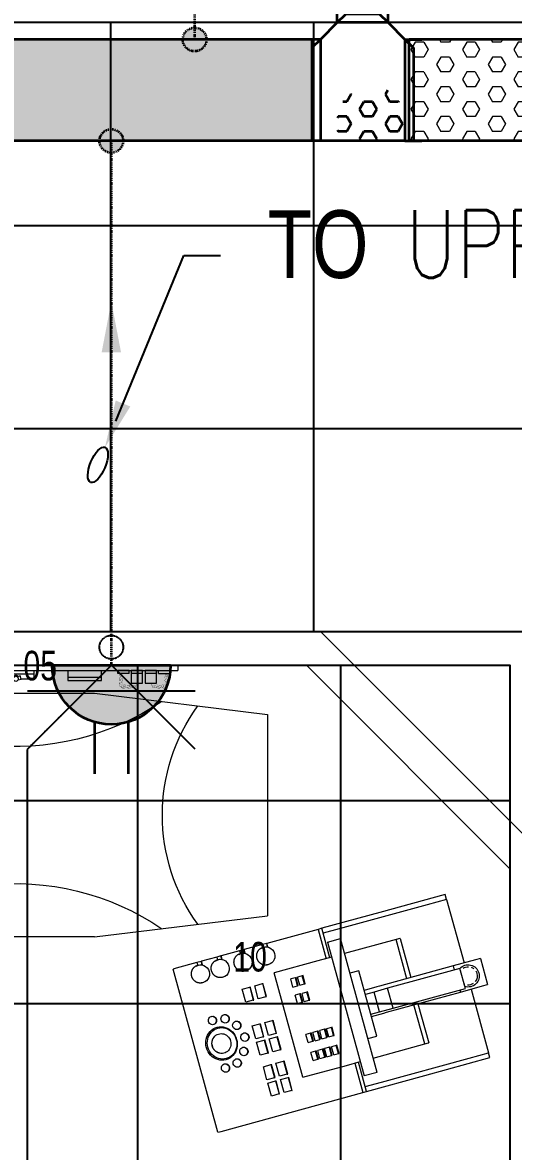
# Model space of a CAD drawing. Extents: x -178977 to 231842, y -29287 to 19916.
# Drawn here: x 22435 to 23886, y -4247 to -910 of the extents above; entities that cross this region are included whole.
import ezdxf
from ezdxf import colors
from ezdxf.entities.mleader import LeaderData, LeaderLine
from ezdxf.enums import TextEntityAlignment as Align
from ezdxf.math import Vec2, Vec3

# ---------------------------------------------------------------- set-up
doc = ezdxf.new("R2010")
doc.units = 0
doc.header["$LTSCALE"] = 0.25
doc.linetypes.add('DASHDOT', pattern=[25.4, 12.7, -6.35, 0, -6.35])
doc.linetypes.add('HIDDEN', pattern=[9.525, 6.35, -3.175])
for name, color, linetype, lineweight in [('01-First Floor-FUR$0$72_EGR_EQP_TAG', 142, 'Continuous', 5), ('01-First Floor-FUR$0$LOADING', 253, 'Continuous', 5), ('01-First Floor-FUR$0$Walls', 251, 'Continuous', 5), ('E-LITE-CIRC', 6, 'Continuous', 25), ('E-LITE-CLNG-CNDT', 6, 'DASHDOT', 35), ('E-LITE-EXIT-NUMB', 6, 'Continuous', 25), ('E-POWR-CLNG-CNDT', 6, 'DASHDOT', 35), ('E-POWR-FLOR-CNDT', 6, 'HIDDEN', 25), ('E-POWR-FLOR-CNDT @ 100', 6, 'HIDDEN', 25), ('E-POWR-WALL @ 100', 4, 'Continuous', 35), ('T-CABL-TRAY', 60, 'Continuous', 35)]:
    doc.layers.add(name, color=color, linetype=linetype, lineweight=lineweight)
doc.layers.add('01-First Floor-FUR$0$FALSE CEILING', color=251, linetype='Continuous')
doc.styles.add('01-First Floor-FUR$0$X3G_ENTITY_257CFD', font='swisscl.ttf', dxfattribs={"height": 200})
doc.styles.add('DC_SIMPLEX', font='SIMPLEX.shx', dxfattribs={"width": 0.7})

# ---------------------------------------------------------------- blocks, each defined once
blk = doc.blocks.new('01-First Floor-FUR$0$ME15657-P')
for p, q in [((0.04, 0.8841), (-0.04, 0.8841)), ((-0.04, 0.8691), (-0.04, 0.8841)), ((-0.04, 0.8009), (-0.04, 0.8691)), ((0.04, 0.8841), (0.04, 0.8691)), ((0.04, 0.8691), (0.04, 0.8009)), ((-0.25, 0.6341), (-0.25, 0.8341)), ((-0.25, 0.8341), (-0.235, 0.8341)), ((-0.04, 0.8341), (-0.235, 0.8341)), ((-0.235, 0.7741), (-0.235, 0.8341)), ((-0.0335, 0.5963), (-0.0335, 0.8182)), ((-0.0335, 0.8182), (0.0275, 0.8182)), ((0.0275, 0.8182), (0.0275, 0.5963)), ((0.235, 0.8341), (0.04, 0.8341)), ((0.235, 0.8341), (0.235, 0.7741)), ((0.235, 0.8341), (0.25, 0.8341)), ((0.25, 0.8341), (0.25, 0.6341)), ((-0.235, 0.5052), (-0.235, 0.7741)), ((-0.04, 0.5746), (-0.04, 0.8009)), ((-0.0335, 0.8009), (-0.04, 0.8009)), ((0.04, 0.8009), (0.0275, 0.8009)), ((0.04, 0.8009), (0.04, 0.5746)), ((0.235, 0.7741), (0.235, 0.5052)), ((-0.04, 0.671), (-0.16, 0.671)), ((-0.16, 0.6707), (-0.16, 0.671)), ((-0.16, 0.6587), (-0.16, 0.6707)), ((0.16, 0.671), (0.04, 0.671)), ((0.16, 0.671), (0.16, 0.6707)), ((0.16, 0.6707), (0.16, 0.6587)), ((-0.25, 0.4559), (-0.25, 0.6341)), ((-0.16, 0.5007), (-0.16, 0.6587)), ((-0.16, 0.6587), (-0.04, 0.6587)), ((0.04, 0.6587), (0.16, 0.6587)), ((0.16, 0.6587), (0.16, 0.5007)), ((0.25, 0.6341), (0.25, 0.4559)), ((-0.04, 0.5665), (-0.04, 0.5746)), ((-0.0335, 0.5553), (-0.0335, 0.5963)), ((-0.0335, 0.5963), (0.0275, 0.5963)), ((0.0275, 0.5963), (0.0275, 0.5553)), ((0.04, 0.5746), (0.04, 0.5665)), ((-0.04, 0.5283), (-0.04, 0.5665)), ((-0.0335, 0.5283), (-0.0335, 0.5553)), ((-0.0335, 0.5553), (0.0275, 0.5553)), ((0.0275, 0.5553), (0.0275, 0.5283)), ((0.04, 0.5665), (0.04, 0.5283)), ((-0.235, 0.4556), (-0.235, 0.5052)), ((-0.2039, 0.5007), (0.2061, 0.5007)), ((-0.2039, 0.5007), (-0.2039, 0.4607)), ((-0.1, 0.5007), (-0.1, 0.5283)), ((-0.1, 0.5283), (0.1, 0.5283)), ((0.1, 0.5283), (0.1, 0.5007)), ((0.2061, 0.4607), (0.2061, 0.5007)), ((0.235, 0.5052), (0.235, 0.4556)), ((-0.25, 0.4445), (-0.25, 0.4559)), ((-0.25, 0.4559), (-0.16, 0.4559)), ((-0.25, 0.0096), (-0.25, 0.4445)), ((-0.16, 0.4445), (-0.25, 0.4445)), ((0.2061, 0.4607), (-0.2039, 0.4607)), ((-0.16, 0.4191), (-0.16, 0.4606)), ((0.16, 0.4606), (0.16, 0.4191)), ((0.16, 0.4559), (0.25, 0.4559)), ((0.25, 0.4445), (0.16, 0.4445)), ((0.25, 0.4559), (0.25, 0.4445)), ((0.25, 0.4445), (0.25, 0.2877)), ((-0.16, 0.2855), (-0.16, 0.4191)), ((-0.12, 0.4055), (-0.12, 0.4076)), ((-0.12, 0.4076), (-0.095, 0.4076)), ((-0.12, 0.391), (-0.12, 0.4055)), ((-0.12, 0.4055), (-0.095, 0.4055)), ((-0.095, 0.4076), (-0.095, 0.4055)), ((-0.095, 0.4055), (-0.095, 0.391)), ((-0.065, 0.4055), (-0.065, 0.4076)), ((-0.065, 0.4076), (-0.04, 0.4076)), ((-0.065, 0.391), (-0.065, 0.4055)), ((-0.065, 0.4055), (-0.04, 0.4055)), ((-0.04, 0.4076), (-0.04, 0.4055)), ((-0.04, 0.4055), (-0.04, 0.391)), ((0.16, 0.4191), (0.16, 0.2855)), ((-0.12, 0.391), (-0.095, 0.391)), ((-0.12, 0.3843), (-0.12, 0.3864)), ((-0.12, 0.3864), (-0.095, 0.3864)), ((-0.12, 0.3698), (-0.12, 0.3843)), ((-0.12, 0.3843), (-0.095, 0.3843)), ((-0.12, 0.3698), (-0.095, 0.3698)), ((-0.095, 0.3864), (-0.095, 0.3843)), ((-0.095, 0.3843), (-0.095, 0.3698)), ((-0.065, 0.391), (-0.04, 0.391)), ((-0.065, 0.3843), (-0.065, 0.3864)), ((-0.065, 0.3864), (-0.04, 0.3864)), ((-0.065, 0.3698), (-0.065, 0.3843)), ((-0.065, 0.3843), (-0.04, 0.3843)), ((-0.065, 0.3698), (-0.04, 0.3698)), ((-0.04, 0.3864), (-0.04, 0.3843)), ((-0.04, 0.3843), (-0.04, 0.3698)), ((-0.12, 0.3631), (-0.12, 0.3652)), ((-0.12, 0.3652), (-0.095, 0.3652)), ((-0.12, 0.3486), (-0.12, 0.3631)), ((-0.12, 0.3631), (-0.095, 0.3631)), ((-0.12, 0.3486), (-0.095, 0.3486)), ((-0.12, 0.3418), (-0.12, 0.344)), ((-0.12, 0.344), (-0.095, 0.344)), ((-0.12, 0.3274), (-0.12, 0.3418)), ((-0.12, 0.3418), (-0.095, 0.3418)), ((-0.095, 0.3652), (-0.095, 0.3631)), ((-0.095, 0.3631), (-0.095, 0.3486)), ((-0.095, 0.344), (-0.095, 0.3418)), ((-0.095, 0.3418), (-0.095, 0.3274)), ((-0.065, 0.3631), (-0.065, 0.3652)), ((-0.065, 0.3652), (-0.04, 0.3652)), ((-0.065, 0.3486), (-0.065, 0.3631)), ((-0.065, 0.3631), (-0.04, 0.3631)), ((-0.065, 0.3486), (-0.04, 0.3486)), ((-0.065, 0.3418), (-0.065, 0.344)), ((-0.065, 0.344), (-0.04, 0.344)), ((-0.065, 0.3274), (-0.065, 0.3418)), ((-0.065, 0.3418), (-0.04, 0.3418)), ((-0.04, 0.3652), (-0.04, 0.3631)), ((-0.04, 0.3631), (-0.04, 0.3486)), ((-0.04, 0.344), (-0.04, 0.3418)), ((-0.04, 0.3418), (-0.04, 0.3274)), ((0.055, 0.3631), (0.055, 0.3652)), ((0.055, 0.3652), (0.08, 0.3652)), ((0.055, 0.3486), (0.055, 0.3631)), ((0.055, 0.3631), (0.08, 0.3631)), ((0.055, 0.3486), (0.08, 0.3486)), ((0.055, 0.3418), (0.055, 0.344)), ((0.055, 0.344), (0.08, 0.344)), ((0.055, 0.3274), (0.055, 0.3418)), ((0.055, 0.3418), (0.08, 0.3418)), ((0.08, 0.3652), (0.08, 0.3631)), ((0.08, 0.3631), (0.08, 0.3486)), ((0.08, 0.344), (0.08, 0.3418)), ((0.08, 0.3418), (0.08, 0.3274)), ((0.105, 0.3631), (0.105, 0.3652)), ((0.105, 0.3652), (0.13, 0.3652)), ((0.105, 0.3486), (0.105, 0.3631)), ((0.105, 0.3631), (0.13, 0.3631)), ((0.105, 0.3486), (0.13, 0.3486)), ((0.105, 0.3418), (0.105, 0.344)), ((0.105, 0.344), (0.13, 0.344)), ((0.105, 0.3274), (0.105, 0.3418)), ((0.105, 0.3418), (0.13, 0.3418)), ((0.13, 0.3652), (0.13, 0.3631)), ((0.13, 0.3631), (0.13, 0.3486)), ((0.13, 0.344), (0.13, 0.3418)), ((0.13, 0.3418), (0.13, 0.3274)), ((-0.12, 0.3274), (-0.095, 0.3274)), ((-0.065, 0.3274), (-0.04, 0.3274)), ((0.055, 0.3274), (0.08, 0.3274)), ((0.105, 0.3274), (0.13, 0.3274)), ((-0.16, 0.2855), (0.16, 0.2855)), ((0.1882, 0.276), (0.1882, 0.2729)), ((0.2372, 0.2879), (0.2394, 0.2877)), ((0.2381, 0.2867), (0.2394, 0.2868)), ((0.2394, 0.2877), (0.25, 0.2877)), ((0.2394, 0.2868), (0.25, 0.2868)), ((0.25, 0.2737), (0.2406, 0.2737)), ((0.2418, 0.2729), (0.2418, 0.276)), ((0.25, 0.2876), (0.25, 0.2867)), ((0.25, 0.2868), (0.25, 0.2737)), ((0.25, 0.2737), (0.25, 0.2177)), ((-0.1888, 0.2448), (-0.1488, 0.2448)), ((-0.1888, 0.243), (-0.1888, 0.2448)), ((-0.1488, 0.243), (-0.1888, 0.243)), ((-0.1888, 0.243), (-0.1888, 0.2196)), ((-0.1488, 0.243), (-0.1488, 0.2448)), ((-0.1488, 0.2196), (-0.1488, 0.243)), ((-0.1388, 0.2448), (-0.0988, 0.2448)), ((-0.1388, 0.243), (-0.1388, 0.2448)), ((-0.0988, 0.243), (-0.1388, 0.243)), ((-0.1388, 0.243), (-0.1388, 0.2196)), ((-0.0988, 0.243), (-0.0988, 0.2448)), ((-0.0988, 0.2196), (-0.0988, 0.243)), ((-0.0638, 0.2448), (-0.0238, 0.2448)), ((-0.0638, 0.243), (-0.0638, 0.2448)), ((-0.0238, 0.243), (-0.0638, 0.243)), ((-0.0638, 0.243), (-0.0638, 0.2196)), ((-0.0238, 0.243), (-0.0238, 0.2448)), ((-0.0238, 0.2196), (-0.0238, 0.243)), ((-0.0138, 0.2448), (0.0262, 0.2448)), ((-0.0138, 0.243), (-0.0138, 0.2448)), ((0.0262, 0.243), (-0.0138, 0.243)), ((-0.0138, 0.243), (-0.0138, 0.2196)), ((0.0262, 0.243), (0.0262, 0.2448)), ((0.0262, 0.2196), (0.0262, 0.243)), ((0.0988, 0.2448), (0.1388, 0.2448)), ((0.0988, 0.243), (0.0988, 0.2448)), ((0.1388, 0.243), (0.0988, 0.243)), ((0.0988, 0.243), (0.0988, 0.2196)), ((0.1388, 0.243), (0.1388, 0.2448)), ((0.1388, 0.2196), (0.1388, 0.243)), ((-0.1888, 0.2196), (-0.1488, 0.2196)), ((-0.1888, 0.206), (-0.1488, 0.206)), ((-0.1888, 0.2042), (-0.1888, 0.206)), ((-0.1488, 0.2042), (-0.1888, 0.2042)), ((-0.1888, 0.2042), (-0.1888, 0.1809)), ((-0.1488, 0.2042), (-0.1488, 0.206)), ((-0.1488, 0.1809), (-0.1488, 0.2042)), ((-0.1388, 0.2196), (-0.0988, 0.2196)), ((-0.1388, 0.206), (-0.0988, 0.206)), ((-0.1388, 0.2042), (-0.1388, 0.206)), ((-0.0988, 0.2042), (-0.1388, 0.2042)), ((-0.1388, 0.2042), (-0.1388, 0.1809)), ((-0.0988, 0.2042), (-0.0988, 0.206)), ((-0.0988, 0.1809), (-0.0988, 0.2042)), ((-0.0638, 0.2196), (-0.0238, 0.2196)), ((-0.0638, 0.206), (-0.0238, 0.206)), ((-0.0638, 0.2042), (-0.0638, 0.206)), ((-0.0238, 0.2042), (-0.0638, 0.2042)), ((-0.0638, 0.2042), (-0.0638, 0.1809)), ((-0.0238, 0.2042), (-0.0238, 0.206)), ((-0.0238, 0.1809), (-0.0238, 0.2042)), ((-0.0138, 0.2196), (0.0262, 0.2196)), ((-0.0138, 0.206), (0.0262, 0.206)), ((-0.0138, 0.2042), (-0.0138, 0.206)), ((0.0262, 0.2042), (-0.0138, 0.2042)), ((-0.0138, 0.2042), (-0.0138, 0.1809)), ((0.0262, 0.2042), (0.0262, 0.206)), ((0.0262, 0.1809), (0.0262, 0.2042)), ((0.0988, 0.2196), (0.1388, 0.2196)), ((0.0988, 0.206), (0.1388, 0.206)), ((0.0988, 0.2042), (0.0988, 0.206)), ((0.1388, 0.2042), (0.0988, 0.2042)), ((0.0988, 0.2042), (0.0988, 0.1809)), ((0.1388, 0.2042), (0.1388, 0.206)), ((0.1388, 0.1809), (0.1388, 0.2042)), ((0.1882, 0.2064), (0.1882, 0.2033)), ((0.2375, 0.2178), (0.2394, 0.2177)), ((0.2385, 0.2167), (0.2394, 0.2168)), ((0.2394, 0.2177), (0.25, 0.2177)), ((0.2394, 0.2168), (0.25, 0.2168)), ((0.25, 0.2037), (0.2406, 0.2037)), ((0.2418, 0.2033), (0.2418, 0.2064)), ((0.25, 0.2168), (0.25, 0.2037)), ((0.25, 0.2037), (0.25, 0.1476)), ((-0.1888, 0.1809), (-0.1488, 0.1809)), ((-0.1388, 0.1809), (-0.0988, 0.1809)), ((-0.0638, 0.1809), (-0.0238, 0.1809)), ((-0.0138, 0.1809), (0.0262, 0.1809)), ((0.0988, 0.1809), (0.1388, 0.1809)), ((-0.0525, 0.1379), (-0.0525, 0.1369)), ((-0.0275, 0.1369), (-0.0275, 0.1379)), ((-0.0125, 0.1519), (-0.0125, 0.1509)), ((0.0125, 0.1509), (0.0125, 0.1519)), ((0.0275, 0.1379), (0.0275, 0.1369)), ((0.0525, 0.1369), (0.0525, 0.1379)), ((0.1882, 0.1365), (0.1882, 0.1333)), ((0.2376, 0.1478), (0.2394, 0.1476)), ((0.2385, 0.1467), (0.2394, 0.1467)), ((0.2394, 0.1476), (0.25, 0.1476)), ((0.2394, 0.1467), (0.25, 0.1467)), ((0.25, 0.1336), (0.2406, 0.1336)), ((0.2418, 0.1333), (0.2418, 0.1365)), ((0.25, 0.1475), (0.25, 0.1466)), ((0.25, 0.1467), (0.25, 0.1336)), ((0.25, 0.1336), (0.25, 0.087)), ((-0.0803, 0.1099), (-0.0803, 0.1089)), ((-0.0553, 0.1089), (-0.0553, 0.1099)), ((0.0553, 0.1099), (0.0553, 0.1089)), ((0.0803, 0.1089), (0.0803, 0.1099)), ((-0.0853, 0.0726), (-0.0853, 0.0715)), ((-0.0603, 0.0715), (-0.0603, 0.0726)), ((0.0603, 0.0726), (0.0603, 0.0715)), ((0.0853, 0.0715), (0.0853, 0.0726)), ((0.1882, 0.0758), (0.1882, 0.0727)), ((0.2376, 0.0872), (0.2394, 0.087)), ((0.2385, 0.0861), (0.2394, 0.0861)), ((0.2394, 0.087), (0.25, 0.087)), ((0.2394, 0.0861), (0.25, 0.0861)), ((0.25, 0.073), (0.2406, 0.073)), ((0.2418, 0.0727), (0.2418, 0.0758)), ((0.25, 0.0869), (0.25, 0.086)), ((0.25, 0.0861), (0.25, 0.073)), ((0.25, 0.073), (0.25, 0.0096)), ((-0.25, 0), (-0.25, 0.0096)), ((-0.25, 0), (0.25, 0)), ((0.25, 0.0096), (0.25, 0))]:
    blk.add_line(p, q)
at = {"flags": 128}
for points in [[(0.1882, 0.2729), (0.1883, 0.2718), (0.1883, 0.2708), (0.1884, 0.2698), (0.1886, 0.2688), (0.1888, 0.2678), (0.189, 0.2668), (0.1893, 0.2658), (0.1896, 0.2648), (0.19, 0.2638), (0.1904, 0.2629), (0.1909, 0.262), (0.1913, 0.261), (0.1919, 0.2602), (0.1924, 0.2593), (0.193, 0.2584), (0.1936, 0.2576), (0.1943, 0.2568), (0.195, 0.256), (0.1957, 0.2553), (0.1965, 0.2546), (0.1973, 0.2539), (0.1981, 0.2532), (0.1989, 0.2526), (0.1998, 0.252), (0.2007, 0.2515), (0.2016, 0.251), (0.2025, 0.2505), (0.2035, 0.25), (0.2044, 0.2496), (0.2054, 0.2492), (0.2064, 0.2489), (0.2074, 0.2486), (0.2084, 0.2483), (0.2095, 0.2481), (0.2105, 0.2479), (0.2116, 0.2478), (0.2126, 0.2477), (0.2137, 0.2476), (0.2147, 0.2476), (0.215, 0.2476)], [(0.215, 0.2476), (0.2161, 0.2476), (0.2171, 0.2476), (0.2182, 0.2477), (0.2192, 0.2479), (0.2203, 0.248), (0.2213, 0.2483), (0.2223, 0.2485), (0.2233, 0.2488), (0.2243, 0.2491), (0.2253, 0.2495), (0.2263, 0.2499), (0.2272, 0.2503), (0.2282, 0.2508), (0.2291, 0.2513), (0.23, 0.2519), (0.2308, 0.2525), (0.2317, 0.2531), (0.2325, 0.2537), (0.2333, 0.2544), (0.2341, 0.2551), (0.2348, 0.2558), (0.2355, 0.2566), (0.2362, 0.2574), (0.2368, 0.2582), (0.2374, 0.2591), (0.238, 0.2599), (0.2385, 0.2608), (0.239, 0.2617), (0.2395, 0.2626), (0.2399, 0.2636), (0.2403, 0.2645), (0.2406, 0.2655), (0.2409, 0.2665), (0.2411, 0.2675), (0.2414, 0.2685), (0.2415, 0.2695), (0.2416, 0.2705), (0.2417, 0.2716), (0.2418, 0.2726), (0.2418, 0.2729)], [(0.1882, 0.2033), (0.1883, 0.2023), (0.1883, 0.2012), (0.1884, 0.2002), (0.1886, 0.1992), (0.1888, 0.1982), (0.189, 0.1972), (0.1893, 0.1962), (0.1896, 0.1952), (0.19, 0.1943), (0.1904, 0.1933), (0.1909, 0.1924), (0.1913, 0.1915), (0.1919, 0.1906), (0.1924, 0.1897), (0.193, 0.1889), (0.1936, 0.188), (0.1943, 0.1872), (0.195, 0.1865), (0.1957, 0.1857), (0.1965, 0.185), (0.1973, 0.1843), (0.1981, 0.1837), (0.1989, 0.183), (0.1998, 0.1825), (0.2007, 0.1819), (0.2016, 0.1814), (0.2025, 0.1809), (0.2035, 0.1804), (0.2044, 0.18), (0.2054, 0.1797), (0.2064, 0.1793), (0.2074, 0.179), (0.2084, 0.1787), (0.2095, 0.1785), (0.2105, 0.1783), (0.2116, 0.1782), (0.2126, 0.1781), (0.2137, 0.178), (0.2147, 0.178), (0.215, 0.178)], [(0.215, 0.178), (0.2161, 0.178), (0.2171, 0.178), (0.2182, 0.1781), (0.2192, 0.1783), (0.2203, 0.1785), (0.2213, 0.1787), (0.2223, 0.1789), (0.2233, 0.1792), (0.2243, 0.1796), (0.2253, 0.1799), (0.2263, 0.1803), (0.2272, 0.1808), (0.2282, 0.1812), (0.2291, 0.1818), (0.23, 0.1823), (0.2308, 0.1829), (0.2317, 0.1835), (0.2325, 0.1841), (0.2333, 0.1848), (0.2341, 0.1855), (0.2348, 0.1863), (0.2355, 0.187), (0.2362, 0.1878), (0.2368, 0.1886), (0.2374, 0.1895), (0.238, 0.1903), (0.2385, 0.1912), (0.239, 0.1921), (0.2395, 0.1931), (0.2399, 0.194), (0.2403, 0.195), (0.2406, 0.1959), (0.2409, 0.1969), (0.2411, 0.1979), (0.2414, 0.1989), (0.2415, 0.1999), (0.2416, 0.201), (0.2417, 0.202), (0.2418, 0.203), (0.2418, 0.2033)], [(0.1882, 0.1333), (0.1883, 0.1323), (0.1883, 0.1313), (0.1884, 0.1303), (0.1886, 0.1292), (0.1888, 0.1282), (0.189, 0.1272), (0.1893, 0.1262), (0.1896, 0.1253), (0.19, 0.1243), (0.1904, 0.1234), (0.1909, 0.1224), (0.1913, 0.1215), (0.1919, 0.1206), (0.1924, 0.1198), (0.193, 0.1189), (0.1936, 0.1181), (0.1943, 0.1173), (0.195, 0.1165), (0.1957, 0.1158), (0.1965, 0.1151), (0.1973, 0.1144), (0.1981, 0.1137), (0.1989, 0.1131), (0.1998, 0.1125), (0.2007, 0.112), (0.2016, 0.1114), (0.2025, 0.1109), (0.2035, 0.1105), (0.2044, 0.1101), (0.2054, 0.1097), (0.2064, 0.1094), (0.2074, 0.1091), (0.2084, 0.1088), (0.2095, 0.1086), (0.2105, 0.1084), (0.2116, 0.1082), (0.2126, 0.1081), (0.2137, 0.1081), (0.2147, 0.108), (0.215, 0.108)], [(0.215, 0.108), (0.2161, 0.108), (0.2171, 0.1081), (0.2182, 0.1082), (0.2192, 0.1083), (0.2203, 0.1085), (0.2213, 0.1087), (0.2223, 0.109), (0.2233, 0.1093), (0.2243, 0.1096), (0.2253, 0.11), (0.2263, 0.1104), (0.2272, 0.1108), (0.2282, 0.1113), (0.2291, 0.1118), (0.23, 0.1124), (0.2308, 0.1129), (0.2317, 0.1135), (0.2325, 0.1142), (0.2333, 0.1149), (0.2341, 0.1156), (0.2348, 0.1163), (0.2355, 0.1171), (0.2362, 0.1179), (0.2368, 0.1187), (0.2374, 0.1195), (0.238, 0.1204), (0.2385, 0.1213), (0.239, 0.1222), (0.2395, 0.1231), (0.2399, 0.1241), (0.2403, 0.125), (0.2406, 0.126), (0.2409, 0.127), (0.2411, 0.128), (0.2414, 0.129), (0.2415, 0.13), (0.2416, 0.131), (0.2417, 0.132), (0.2418, 0.1331), (0.2418, 0.1333)], [(-0.0266, 0.0675), (-0.026, 0.0664), (-0.0253, 0.0654), (-0.0246, 0.0644), (-0.0239, 0.0634), (-0.0231, 0.0624), (-0.0224, 0.0615), (-0.0215, 0.0606), (-0.0207, 0.0598), (-0.0198, 0.0589), (-0.0189, 0.0582), (-0.018, 0.0575), (-0.017, 0.0568), (-0.016, 0.0561), (-0.015, 0.0555), (-0.014, 0.055), (-0.013, 0.0544), (-0.0119, 0.054), (-0.0109, 0.0535), (-0.0098, 0.0531), (-0.0087, 0.0528), (-0.0076, 0.0525), (-0.0065, 0.0522), (-0.0054, 0.052), (-0.0043, 0.0518), (-0.0032, 0.0517), (-0.0021, 0.0516), (-0.001, 0.0515), (0, 0.0515)], [(0, 0.0515), (0.0011, 0.0515), (0.0022, 0.0516), (0.0034, 0.0517), (0.0045, 0.0518), (0.0056, 0.052), (0.0067, 0.0522), (0.0078, 0.0525), (0.0089, 0.0528), (0.0099, 0.0532), (0.011, 0.0536), (0.0121, 0.054), (0.0131, 0.0545), (0.0141, 0.055), (0.0152, 0.0556), (0.0161, 0.0562), (0.0171, 0.0569), (0.0181, 0.0575), (0.019, 0.0583), (0.0199, 0.059), (0.0208, 0.0599), (0.0216, 0.0607), (0.0225, 0.0616), (0.0232, 0.0625), (0.024, 0.0635), (0.0247, 0.0645), (0.0254, 0.0655), (0.026, 0.0666), (0.0266, 0.0675)], [(0.1882, 0.0727), (0.1883, 0.0717), (0.1883, 0.0706), (0.1884, 0.0696), (0.1886, 0.0686), (0.1888, 0.0676), (0.189, 0.0666), (0.1893, 0.0656), (0.1896, 0.0646), (0.19, 0.0637), (0.1904, 0.0627), (0.1909, 0.0618), (0.1913, 0.0609), (0.1919, 0.06), (0.1924, 0.0591), (0.193, 0.0583), (0.1936, 0.0574), (0.1943, 0.0566), (0.195, 0.0559), (0.1957, 0.0551), (0.1965, 0.0544), (0.1973, 0.0537), (0.1981, 0.0531), (0.1989, 0.0525), (0.1998, 0.0519), (0.2007, 0.0513), (0.2016, 0.0508), (0.2025, 0.0503), (0.2035, 0.0499), (0.2044, 0.0494), (0.2054, 0.0491), (0.2064, 0.0487), (0.2074, 0.0484), (0.2084, 0.0482), (0.2095, 0.0479), (0.2105, 0.0477), (0.2116, 0.0476), (0.2126, 0.0475), (0.2137, 0.0474), (0.2147, 0.0474), (0.215, 0.0474)], [(0.215, 0.0474), (0.2161, 0.0474), (0.2171, 0.0475), (0.2182, 0.0476), (0.2192, 0.0477), (0.2203, 0.0479), (0.2213, 0.0481), (0.2223, 0.0483), (0.2233, 0.0486), (0.2243, 0.049), (0.2253, 0.0493), (0.2263, 0.0497), (0.2272, 0.0502), (0.2282, 0.0507), (0.2291, 0.0512), (0.23, 0.0517), (0.2308, 0.0523), (0.2317, 0.0529), (0.2325, 0.0536), (0.2333, 0.0542), (0.2341, 0.0549), (0.2348, 0.0557), (0.2355, 0.0564), (0.2362, 0.0572), (0.2368, 0.058), (0.2374, 0.0589), (0.238, 0.0597), (0.2385, 0.0606), (0.239, 0.0615), (0.2395, 0.0625), (0.2399, 0.0634), (0.2403, 0.0644), (0.2406, 0.0653), (0.2409, 0.0663), (0.2411, 0.0673), (0.2414, 0.0683), (0.2415, 0.0693), (0.2416, 0.0704), (0.2417, 0.0714), (0.2418, 0.0724), (0.2418, 0.0727)]]:
    blk.add_lwpolyline(points, dxfattribs=at)
for radius, start, end in [(0.033, 90, 212.0544), (0.033, 327.3076, 90), (0.0272, 162, 198), (0.0272, 180, 198), (0.0272, 90, 144), (0.0272, 126, 144), (0.0272, 72, 90), (0.0272, 36, 54), (0.0272, 0, 18), (0.0272, 342, 18), (0.0272, 216, 221.6097), (0.0272, 318.3903, 324), (0.0272, 318.3903, 324)]:
    blk.add_arc((0, 0.8355), radius, start, end)
for centre, major_axis, start_param, end_param in [((0.215, 0.276), (0.0268, 0), 1.570796, 3.401412), ((0.215, 0.276), (0.0268, 0), 5.969026, 7.853982), ((0.215, 0.2064), (0.0268, 0), 1.570796, 3.401412), ((0.215, 0.2064), (0.0268, 0), 5.969026, 7.853982), ((-0.04, 0.1379), (0.0125, 0), 1.570796, 3.141593), ((-0.04, 0.1369), (0.0125, 0), 1.570796, 4.712389), ((-0.04, 0.1379), (0.0125, 0), 0, 1.570796), ((-0.04, 0.1369), (0.0125, 0), 4.712389, 7.853982), ((0, 0.1519), (0.0125, 0), 1.570796, 3.141593), ((0, 0.1509), (0.0125, 0), 1.570796, 4.712389), ((0, 0.1519), (0.0125, 0), 0, 1.570796), ((0, 0.1509), (0.0125, 0), 4.712389, 7.853982), ((0.04, 0.1379), (0.0125, 0), 1.570796, 3.141593), ((0.04, 0.1369), (0.0125, 0), 1.570796, 4.712389), ((0.04, 0.1379), (0.0125, 0), 0, 1.570796), ((0.04, 0.1369), (0.0125, 0), 4.712389, 7.853982), ((0.215, 0.1365), (0.0268, 0), 1.570796, 3.401412), ((0.215, 0.1365), (0.0268, 0), 5.969026, 7.853982), ((-0.0678, 0.1099), (0.0125, 0), 1.570796, 3.141593), ((-0.0678, 0.1089), (0.0125, 0), 1.570796, 4.712389), ((-0.0678, 0.1099), (0.0125, 0), 0, 1.570796), ((-0.0678, 0.1089), (0.0125, 0), 4.712389, 7.853982), ((0, 0.0797), (-0.0497, 0), 4.712389, 7.853982), ((0, 0.0815), (-0.0467, 0), 4.712389, 7.853982), ((0, 0.0797), (0.0296, 0), 1.570796, 3.926991), ((0, 0.0797), (0.0497, 0), 4.712389, 7.853982), ((0, 0.0815), (0.0467, 0), 4.712389, 7.853982), ((0, 0.0797), (0.0296, 0), 5.497787, 7.853982), ((0.0678, 0.1099), (0.0125, 0), 1.570796, 3.141593), ((0.0678, 0.1089), (0.0125, 0), 1.570796, 4.712389), ((0.0678, 0.1099), (0.0125, 0), 0, 1.570796), ((0.0678, 0.1089), (-0.0125, 0), 1.570796, 4.712389), ((0.215, 0.0758), (0.0268, 0), 1.570796, 3.401412), ((0.215, 0.0758), (0.0268, 0), 5.969026, 7.853982), ((-0.0728, 0.0726), (0.0125, 0), 1.570796, 3.141593), ((-0.0728, 0.0715), (0.0125, 0), 1.570796, 4.712389), ((-0.0728, 0.0726), (0.0125, 0), 0, 1.570796), ((-0.0728, 0.0715), (0.0125, 0), 4.712389, 7.853982), ((0.0728, 0.0726), (0.0125, 0), 1.570796, 3.141593), ((0.0728, 0.0715), (0.0125, 0), 1.570796, 4.712389), ((0.0728, 0.0726), (0.0125, 0), 0, 1.570796), ((0.0728, 0.0715), (0.0125, 0), 4.712389, 7.853982), ((0, 0.0797), (0.0296, 0), 4.624442, 4.652361), ((0, 0.0797), (0.0296, 0), 4.672724, 4.712389), ((0, 0.0797), (0.0296, 0), 4.712389, 4.752054), ((0, 0.0797), (0.0296, 0), 4.772417, 4.800336)]:
    blk.add_ellipse(centre, major_axis=major_axis, ratio=0.93358, start_param=start_param, end_param=end_param)
blk = doc.blocks.new('01-First Floor-FUR$0$ME19011A-P')
for p, q in [((-0.425, 0), (0.425, 0)), ((-0.425, 0), (-0.425, -0.015)), ((0.425, 0), (0.425, -0.015)), ((-0.425, -0.015), (0.425, -0.015)), ((-0.3675, -0.0198), (-0.2325, -0.0198)), ((-0.3675, -0.0198), (-0.3675, -0.0399)), ((-0.36, -0.015), (-0.36, -0.0198)), ((-0.24, -0.015), (-0.24, -0.0198)), ((-0.2325, -0.0198), (-0.2325, -0.0399)), ((-0.15, -0.015), (-0.15, -0.04)), ((-0.15, -0.025), (0, -0.025)), ((-0.0402, -0.0312), (-0.0496, -0.0337)), ((-0.0376, -0.0409), (-0.0402, -0.0312)), ((0, -0.015), (0, -0.04)), ((0.1, -0.015), (0.1, -0.045)), ((0.2, -0.045), (0.2, -0.015)), ((0.2818, -0.015), (0.2484, -0.015)), ((0.2484, -0.0243), (0.2484, -0.015)), ((0.2818, -0.0243), (0.2484, -0.0243)), ((0.2818, -0.0243), (0.2818, -0.015)), ((0.3211, -0.015), (0.2877, -0.015)), ((0.2877, -0.015), (0.2877, -0.0531)), ((0.3211, -0.0243), (0.2877, -0.0243)), ((0.3211, -0.0531), (0.3211, -0.015)), ((0.3623, -0.015), (0.3289, -0.015)), ((0.3289, -0.015), (0.3289, -0.0531)), ((0.3623, -0.0243), (0.3289, -0.0243)), ((0.3623, -0.0531), (0.3623, -0.015)), ((0.3682, -0.0243), (0.3682, -0.015)), ((0.3682, -0.015), (0.4016, -0.015)), ((0.3682, -0.0243), (0.4016, -0.0243)), ((0.4016, -0.0243), (0.4016, -0.015)), ((-0.3675, -0.0399), (-0.2325, -0.0399)), ((-0.15, -0.04), (-0.1187, -0.04)), ((-0.0887, -0.04), (-0.0637, -0.04)), ((-0.0606, -0.0371), (-0.0787, -0.0432)), ((-0.0787, -0.0432), (-0.077, -0.0497)), ((-0.0582, -0.046), (-0.077, -0.0497)), ((-0.047, -0.0434), (-0.0376, -0.0409)), ((-0.0379, -0.04), (0, -0.04)), ((0.1, -0.035), (0.2, -0.035)), ((0.1, -0.045), (0.2, -0.045)), ((0.2877, -0.0531), (0.3211, -0.0531)), ((0.3289, -0.0531), (0.3623, -0.0531))]:
    blk.add_line(p, q)
at = {"color": 8, "const_width": 0.000601}
for points in [[(0.3044, -0.0531, -0.184574), (0.2977, -0.0636, -1.44364), (0.2961, -0.0581, -0.837915), (0.2969, -0.0664, -0.30536), (0.2839, -0.062, -1.584726), (0.2894, -0.0609, -0.253153), (0.2827, -0.0684, -0.874198), (0.2775, -0.0585, -0.915253), (0.2791, -0.0658, -0.223821), (0.2683, -0.0644, -1.703343), (0.272, -0.0597, -0.588962), (0.2621, -0.068, -0.717795), (0.2625, -0.0581, -0.983104), (0.2645, -0.0644, -0.326362), (0.2534, -0.0609, -0.758716), (0.2609, -0.0514, -0.906186), (0.2593, -0.0565, -0.189488), (0.2526, -0.0522, -0.7948), (0.2613, -0.0423, -1.223996), (0.2574, -0.047, -0.072149), (0.2534, -0.0403, -0.645886), (0.2609, -0.0324, -1.366917), (0.2574, -0.0371, -0.078415), (0.2542, -0.0308, -0.723006), (0.2613, -0.0256, -1.105484), (0.2582, -0.0292, -0.221197), (0.2566, -0.0243, -0.221197)], [(0.3456, -0.0531, 0.184574), (0.3523, -0.0636, 1.44364), (0.3539, -0.0581, 0.837915), (0.3531, -0.0664, 0.30536), (0.3661, -0.062, 1.584726), (0.3606, -0.0609, 0.253153), (0.3673, -0.0684, 0.874198), (0.3725, -0.0585, 0.915253), (0.3709, -0.0658, 0.223821), (0.3817, -0.0644, 1.703343), (0.378, -0.0597, 0.588962), (0.3879, -0.068, 0.717795), (0.3875, -0.0581, 0.983104), (0.3855, -0.0644, 0.326362), (0.3966, -0.0609, 0.758716), (0.3891, -0.0514, 0.906186), (0.3907, -0.0565, 0.189488), (0.3974, -0.0522, 0.7948), (0.3887, -0.0423, 1.223996), (0.3926, -0.047, 0.072149), (0.3966, -0.0403, 0.645886), (0.3891, -0.0324, 1.366917), (0.3926, -0.0371, 0.078415), (0.3958, -0.0308, 0.723006), (0.3887, -0.0256, 1.105484), (0.3918, -0.0292, 0.221197), (0.3934, -0.0243, 0.221197)]]:
    blk.add_lwpolyline(points, format="xyb", dxfattribs=at)
blk.add_lwpolyline([(-0.1187, -0.0482), (-0.0887, -0.0482), (-0.0887, -0.0382), (-0.1187, -0.0382)], close=True)
blk.add_circle((-0.0537, -0.04), 0.0075)
for centre, radius, start, end in [((-0.1037, -0.04), 0.01, 10.4593, 169.5407), ((-0.1037, -0.04), 0.0075, 14.0075, 165.9925), ((-0.0537, -0.04), 0.01, 45, 180)]:
    blk.add_arc(centre, radius, start, end)
blk = doc.blocks.new('01-First Floor-FUR$0$M.44.57.64')
at = {"layer": '01-First Floor-FUR$0$LOADING', "xscale": 1000.000000000002, "yscale": 1000.000000000002, "zscale": 1000.000000000002, "rotation": 225.9999036123427}
blk.add_blockref('01-First Floor-FUR$0$ME19011A-P', (-80806.9, 16720.7), dxfattribs=at)
blk = doc.blocks.new('01-First Floor-FUR$0$HF13902-P')
at = {"color": 8}
for centre, radius, start, end in [((0, 1.0679), 0.5515, 234.1788, 305.8212), ((-0.9704, 0.0819), 0.7679, 353.3222, 34.2669), ((0.9704, 0.0819), 0.7679, 145.7331, 186.6778)]:
    blk.add_arc(centre, radius, start, end, dxfattribs=at)
at = {"layer": '01-First Floor-FUR$0$LOADING'}
for p, q in [((-0.36, 0.3161), (-0.2975, 0.8276)), ((0.2975, 0.8276), (-0.2975, 0.8276)), ((0.36, 0.3161), (0.2975, 0.8276)), ((-0.36, 0.3161), (-0.36, -0.6824)), ((0.36, -0.6824), (0.36, 0.3161))]:
    blk.add_line(p, q, dxfattribs=at)
blk = doc.blocks.new('01-First Floor-FUR')
at = {"layer": '01-First Floor-FUR$0$FALSE CEILING', "linetype": 'Continuous'}
for p, q in [((22696.4, -2710), (22696.4, -910)), ((23296.4, -2710), (23296.4, -910)), ((8296.4, -1510), (48976, -1510)), ((8296.4, -2110), (48976, -2110)), ((22776, -6810), (22776, -2810)), ((23376, -6810), (23376, -2810)), ((20376, -3210), (23876, -3210)), ((20376, -3810), (23876, -3810))]:
    blk.add_line(p, q, dxfattribs=at)
at = {"layer": '01-First Floor-FUR$0$FALSE CEILING'}
blk.add_lwpolyline([(48976, -910), (8296.4, -910), (8296.4, -2710), (48976, -2710), (48976, -910)], dxfattribs=at)
blk.add_lwpolyline([(20376, -2810), (23876, -2810), (23876, -6810), (20376, -6810)], close=True, dxfattribs=at)
at = {"layer": '01-First Floor-FUR$0$Walls'}
for p, q in [((16176, -2710), (23315.6, -2710)), ((23315.6, -2710), (23976, -3370.4)), ((20376, -2810), (23274.1, -2810)), ((23274.1, -2810), (23876, -3411.9)), ((23876, -3411.9), (23876, -5730))]:
    blk.add_line(p, q, dxfattribs=at)
at = {"layer": '01-First Floor-FUR$0$LOADING', "rotation": 134.0000963876573}
blk.add_blockref('01-First Floor-FUR$0$M.44.57.64', (-21636.7, 66932.7, -0.1), dxfattribs=at)
at = {"layer": '01-First Floor-FUR$0$LOADING'}
for name, p, xscale, yscale, zscale, rotation in [('01-First Floor-FUR$0$HF13902-P', (22332.1, -3252.8, -0.1), -1000, 1000, 1000, 270), ('01-First Floor-FUR$0$ME15657-P', (22946.4, -3949.2, -0.1), -999.9999999999999, 999.9999999999999, 999.9999999999999, 285.3413789688113)]:
    blk.add_blockref(name, p, dxfattribs=dict(at, xscale=xscale, yscale=yscale, zscale=zscale, rotation=rotation))
at = {"layer": '01-First Floor-FUR$0$72_EGR_EQP_TAG', "char_height": 87.47, "attachment_point": 2, "style": '01-First Floor-FUR$0$X3G_ENTITY_257CFD'}
for s, insert in [('05', (22487.4, -2767.2, -0.1)), ('10', (23107.7, -3627.7, -0.1))]:
    blk.add_mtext(s, dxfattribs=dict(at, insert=insert))
blk = doc.blocks.new('*U177')
h = blk.add_hatch(color=253)
edge = h.paths.add_edge_path()
edge.add_line((-1.75, 0), (1.75, 0))
edge.add_arc((0, 0), 1.75, 180, 360, ccw=False)
for p, q in [((-0.5, -1.677), (-0.5, -3.211)), ((0.5, -1.677), (0.5, -3.211))]:
    blk.add_line(p, q)
blk.add_lwpolyline([(-1.75, 0, 1), (1.75, 0)], format="xyb", close=True)
at = {"layer": 'Defpoints'}
for p, q in [((-2.475, -2.475), (0, 0)), ((2.475, -2.475), (0, 0)), ((2.475, -0.758), (-2.475, -0.758))]:
    blk.add_line(p, q, dxfattribs=at)
at = {"layer": 'E-LITE-EXIT-NUMB', "style": 'DC_SIMPLEX', "width": 0.7, "flags": 8}
blk.add_attdef('TYPE', text='', height=2, rotation=360, dxfattribs=at).set_placement((-2.682, 5.238), align=Align.RIGHT)
blk.add_attdef('CIRCUIT', (2.682, 5.238), '', height=2, rotation=360, dxfattribs=at)
blk = doc.blocks.new('ARR0W')
at = {"color": 45}
blk.add_ellipse((0, 0), major_axis=(0.4, 0), ratio=0.4, dxfattribs=at)
at = {"color": 45, "ltscale": 0.5}
blk.add_solid([(-1.4, 0.167), (-0.4, 0), (-1.4, -0.167)], dxfattribs=at)
blk = doc.blocks.new('*U139')
blk.add_hatch(color=256).paths.add_polyline_path([(0.287, 0), (0, 1.5), (-0.287, 0)])
blk = doc.blocks.new('*U223')
at = {"lineweight": 0}
h = blk.add_hatch(dxfattribs=at)
h.set_pattern_fill('HEX', color=253, scale=8, angle=180, style=0)
h.set_pattern_definition([(180, (-14729.74, -2e-10), (6e-13, -43.99409), [25.4, -50.8]), (300, (-14729.74, -2e-10), (38.1, 21.99705), [25.4, -50.8]), (240, (-14755.14, -2e-10), (38.1, -21.99705), [25.4, -50.8])])
h.paths.add_polyline_path([(-7102.1, 300), (-7102.1, 0), (0, 0), (0, 300)])
at = {"color": 0}
for p, q in [((0, 300), (-7102.1, 300)), ((0, 0), (0, 300)), ((0, 0), (-7102.1, 0))]:
    blk.add_line(p, q, dxfattribs=at)
blk = doc.blocks.new('*U224')
h = blk.add_hatch()
h.set_pattern_fill('HEX', color=253, scale=8, angle=-90, style=0)
h.paths.add_polyline_path([(0, -200), (0, 0), (-100, 0), (-150, -50), (-150, -150), (-100, -200)])
at = {"color": 0}
for p, q in [((-300, 0), (-300, 50)), ((0, 0), (0, 50)), ((-350, -50), (-300, 0)), ((0, 0), (0, -250)), ((-350, -50), (-400, -50)), ((-350, -200), (-400, -200)), ((-350, -200), (-300, -250)), ((-300, -250), (-300, -300)), ((0, -250), (0, -300))]:
    blk.add_line(p, q, dxfattribs=at)
at = {"color": 253}
for p, q in [((-300, 0), (-275, 25)), ((-300, 0), (0, 0)), ((-275, 25), (0, 25)), ((-350, -50), (-375, -75)), ((-350, -50), (-350, -200)), ((-375, -75), (-375, -175)), ((-350, -200), (-375, -175)), ((-300, -250), (0, -250)), ((-300, -250), (-275, -275)), ((-275, -275), (0, -275))]:
    blk.add_line(p, q, dxfattribs=at)
blk = doc.blocks.new('*U225')
at = {"lineweight": 0}
h = blk.add_hatch(dxfattribs=at)
h.set_pattern_fill('HEX', color=253, scale=8, angle=270, style=0)
h.set_pattern_definition([(270, (3e-10, -17831.62), (43.99409, 8e-13), [25.4, -50.8]), (30, (3e-10, -17831.62), (-21.99705, 38.1), [25.4, -50.8]), (330, (3e-10, -17857.02), (21.99705, 38.1), [25.4, -50.8])])
h.paths.add_polyline_path([(-300, -1932.9), (0, -1932.9), (0, 0), (-300, 0)])
at = {"color": 0}
for p, q in [((0, 0), (0, -1932.9)), ((-300, 0), (-300, -1932.9)), ((0, -1932.9), (-300, -1932.9))]:
    blk.add_line(p, q, dxfattribs=at)

msp = doc.modelspace()

# ---------------------------------------------------------------- hatches: boundary and pattern name
at = {"layer": 'E-POWR-CLNG-CNDT'}
h = msp.add_hatch(color=256, dxfattribs=at)
h.dxf.hatch_style = 1
h.paths.add_polyline_path([(22943.8, -925, 1), (22943.8, -995, 1)])
h = msp.add_hatch(color=256, dxfattribs=at)
h.dxf.hatch_style = 1
h.paths.add_polyline_path([(22697.6, -1225, 1), (22697.6, -1295, 1)])

# ---------------------------------------------------------------- linework, layer by layer
msp.add_lwpolyline([(23215.6, 77.7), (22960.9, -231.8, 0.173837), (22943.8, -279.5), (22943.8, -960)], format="xyb", dxfattribs=at)
at = {"layer": 'E-POWR-CLNG-CNDT', "elevation": -0.1}
msp.add_lwpolyline([(22697.6, -2810), (22697.6, -1260)], dxfattribs=at)
at = {"layer": 'E-POWR-CLNG-CNDT'}
for centre in [(22943.8, -960), (22697.6, -1260, -0.1)]:
    msp.add_circle(centre, 35, dxfattribs=at)
at = {"layer": 'E-POWR-FLOR-CNDT'}
msp.add_lwpolyline([(20499.7, -6355.7), (20623.5, -6232), (22350.1, -6232, 0.414214), (22450.1, -6132), (22450.1, -3057.5), (22573.9, -2933.7)], format="xyb", dxfattribs=at)
msp.add_circle((22697.6, -2756.5, -0.1), 35, dxfattribs=at)

# ---------------------------------------------------------------- block references
at = {"layer": 'E-LITE-CLNG-CNDT'}
msp.add_blockref('01-First Floor-FUR', (0, 0), dxfattribs=at)
at = {"layer": 'E-POWR-FLOR-CNDT @ 100', "xscale": 100, "yscale": 100, "zscale": 100}
msp.add_blockref('*U139', (22697.6, -1885, -0.1), dxfattribs=at)
at = {"layer": 'E-POWR-WALL @ 100', "xscale": -100, "yscale": 100, "zscale": 100}
msp.add_blockref('*U177', (22697.6, -2810, -0.1), dxfattribs=at)
at = {"layer": 'T-CABL-TRAY', "linetype": 'Continuous'}
for name, p, rotation in [('*U224', (23565.6, -1260, 0), 269.9999999999999), ('*U225', (25511, -1260), 270)]:
    msp.add_blockref(name, p, dxfattribs=dict(at, rotation=rotation))
at = {"layer": 'T-CABL-TRAY', "linetype": 'Continuous', "xscale": -1, "rotation": 180}
msp.add_blockref('*U223', (23290.6, -960), dxfattribs=at)

# ---------------------------------------------------------------- leaders
at = {"layer": 'E-LITE-CIRC'}
ml = msp.add_multileader_mtext('Standard', dxfattribs=at)
ml.set_content('{\\Fdc_el_romans|c0;\\W0.8;TO\\Fromans|c0; \\Fsimplex|c0;UPP-F1/S17}', color=256, style='DC_SIMPLEX')
ml.set_leader_properties()
ml.set_arrow_properties(name='ARR0W')
ml.build(insert=Vec2(0, 0))
ml.multileader.update_dxf_attribs({"dogleg_length": 200, "arrow_head_size": 140, "scale": 100})
ctx = ml.context
ctx.base_point, ctx.scale, ctx.char_height, ctx.arrow_head_size, ctx.landing_gap_size, ctx.plane_origin, ctx.plane_x_axis, ctx.plane_y_axis = Vec3(23020.3, -1598.3, -0.1), 100, 200, 140, 140, Vec3(40273.1, -7706, -0.1), Vec3(1, 0.000001, 0), Vec3(-0.000001, 1, 0)
notes = []
notes.append((ctx, [(0, (1, 1, 0), (22911.5, -1598.3, -0.1), (1, 0.000001, 0), 108.8, [(0, [(22657.7, -2217.4, -0.1)], 0, [])])]))
ctx.mtext.insert, ctx.mtext.text_direction, ctx.mtext.rotation, ctx.mtext.flow_direction = Vec3(23160.3, -1465, -0.1), Vec3(1, 0.000001, 0), 0.000001, 5
for ctx, leaders in notes:
    for number, flags, end, landing, length, lines in leaders:
        leader = LeaderData()
        leader.index, (leader.has_last_leader_line, leader.has_dogleg_vector, leader.attachment_direction) = number, flags
        leader.last_leader_point, leader.dogleg_vector, leader.dogleg_length = Vec3(end), Vec3(landing), length
        for number, points, colour, breaks in lines:
            line = LeaderLine()
            line.index, line.vertices, line.color, line.breaks = number, Vec3.list(points), colors.encode_raw_color(colour), breaks
            leader.lines.append(line)
        ctx.leaders.append(leader)

doc.saveas('drawing.dxf')
